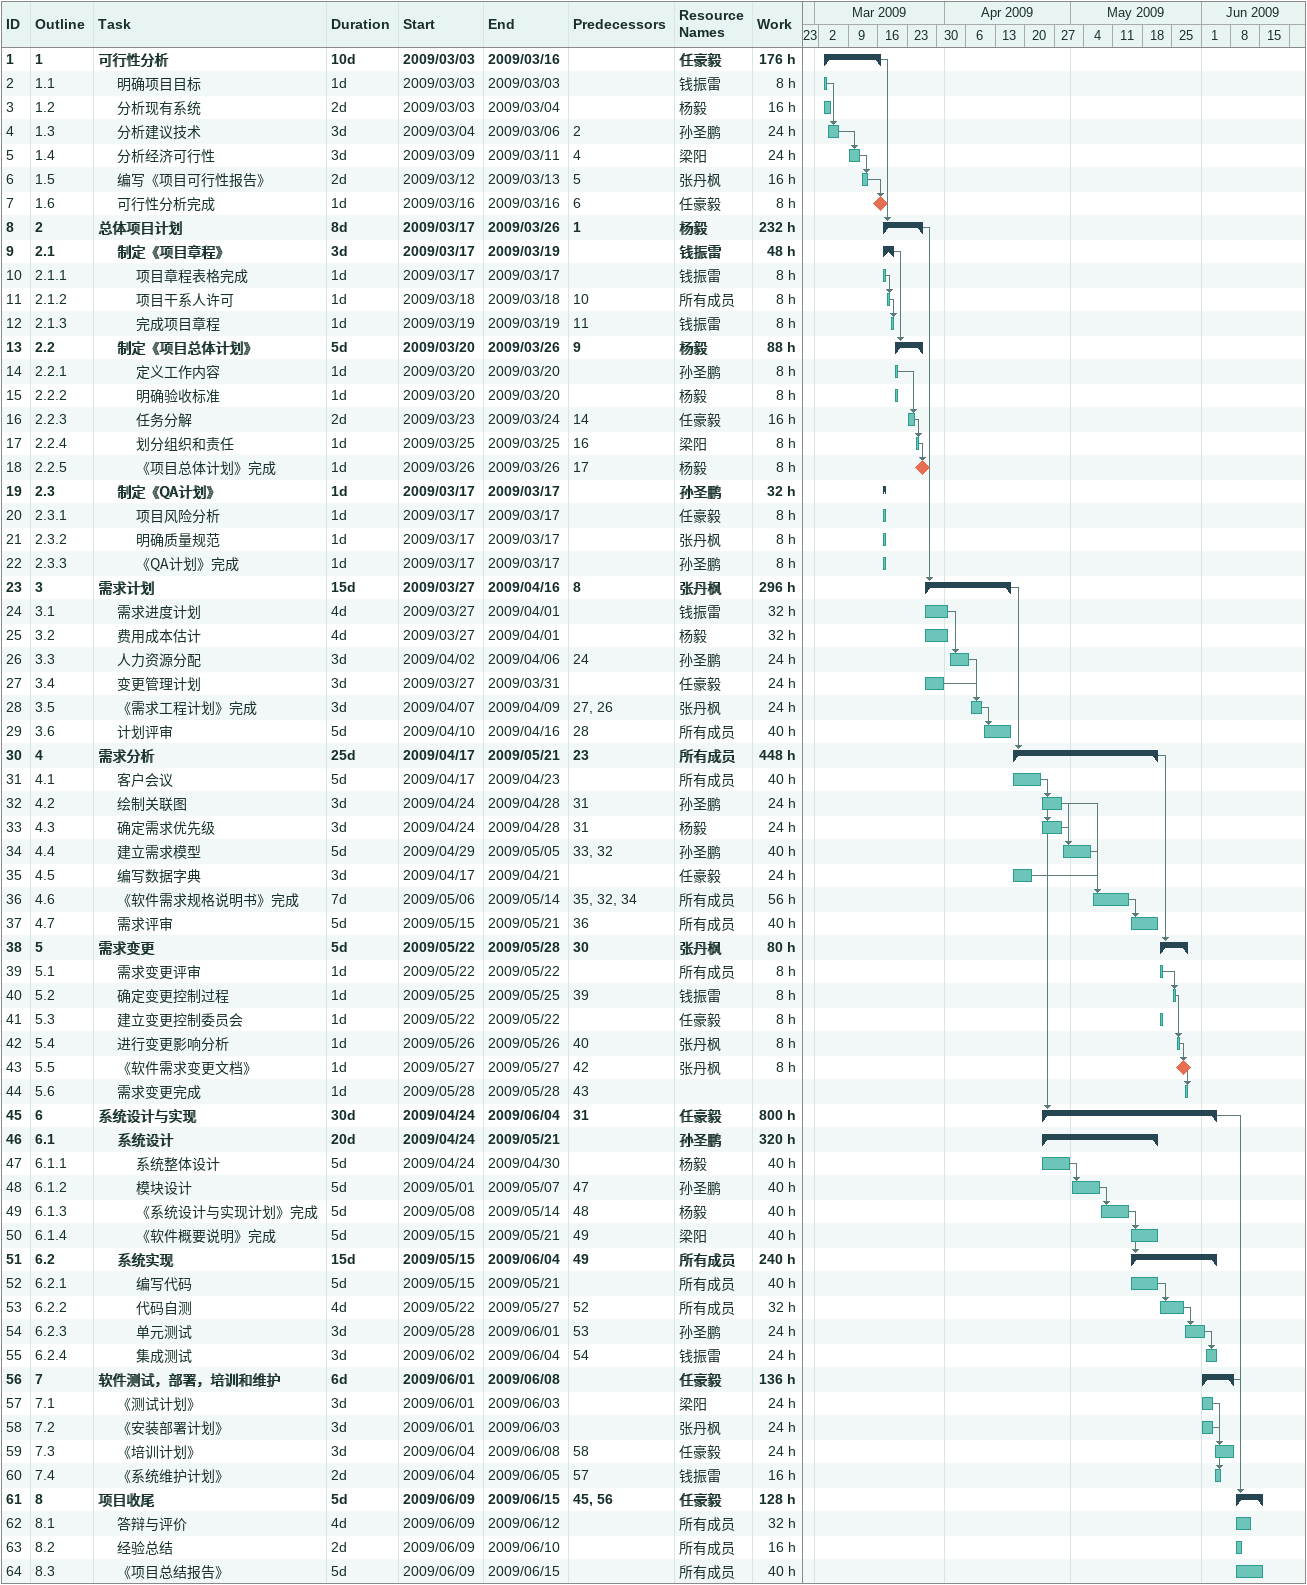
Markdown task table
| ID | WBS | Task | Duration | Start | Finish | Predecessors | Resources | Work (h) |
|---|---|---|---|---|---|---|---|---|
| 1 | 1 | **可行性分析** | 10d | 2009-03-03 | 2009-03-16 |  | 任豪毅 | 176 |
| 2 | 1.1 | 明确项目目标 | 1d | 2009-03-03 | 2009-03-03 |  | 钱振雷 | 8 |
| 3 | 1.2 | 分析现有系统 | 2d | 2009-03-03 | 2009-03-04 |  | 杨毅 | 16 |
| 4 | 1.3 | 分析建议技术 | 3d | 2009-03-04 | 2009-03-06 | 2 | 孙圣鹏 | 24 |
| 5 | 1.4 | 分析经济可行性 | 3d | 2009-03-09 | 2009-03-11 | 4 | 梁阳 | 24 |
| 6 | 1.5 | 编写《项目可行性报告》 | 2d | 2009-03-12 | 2009-03-13 | 5 | 张丹枫 | 16 |
| 7 | 1.6 | 可行性分析完成 | 1d | 2009-03-16 | 2009-03-16 | 6 | 任豪毅 | 8 |
| 8 | 2 | **总体项目计划** | 8d | 2009-03-17 | 2009-03-26 | 1 | 杨毅 | 232 |
| 9 | 2.1 | **制定《项目章程》** | 3d | 2009-03-17 | 2009-03-19 |  | 钱振雷 | 48 |
| 10 | 2.1.1 | 项目章程表格完成 | 1d | 2009-03-17 | 2009-03-17 |  | 钱振雷 | 8 |
| 11 | 2.1.2 | 项目干系人许可 | 1d | 2009-03-18 | 2009-03-18 | 10 | 所有成员 | 8 |
| 12 | 2.1.3 | 完成项目章程 | 1d | 2009-03-19 | 2009-03-19 | 11 | 钱振雷 | 8 |
| 13 | 2.2 | **制定《项目总体计划》** | 5d | 2009-03-20 | 2009-03-26 | 9 | 杨毅 | 88 |
| 14 | 2.2.1 | 定义工作内容 | 1d | 2009-03-20 | 2009-03-20 |  | 孙圣鹏 | 8 |
| 15 | 2.2.2 | 明确验收标准 | 1d | 2009-03-20 | 2009-03-20 |  | 杨毅 | 8 |
| 16 | 2.2.3 | 任务分解 | 2d | 2009-03-23 | 2009-03-24 | 14 | 任豪毅 | 16 |
| 17 | 2.2.4 | 划分组织和责任 | 1d | 2009-03-25 | 2009-03-25 | 16 | 梁阳 | 8 |
| 18 | 2.2.5 | 《项目总体计划》完成 | 1d | 2009-03-26 | 2009-03-26 | 17 | 杨毅 | 8 |
| 19 | 2.3 | **制定《QA计划》** | 1d | 2009-03-17 | 2009-03-17 |  | 孙圣鹏 | 32 |
| 20 | 2.3.1 | 项目风险分析 | 1d | 2009-03-17 | 2009-03-17 |  | 任豪毅 | 8 |
| 21 | 2.3.2 | 明确质量规范 | 1d | 2009-03-17 | 2009-03-17 |  | 张丹枫 | 8 |
| 22 | 2.3.3 | 《QA计划》完成 | 1d | 2009-03-17 | 2009-03-17 |  | 孙圣鹏 | 8 |
| 23 | 3 | **需求计划** | 15d | 2009-03-27 | 2009-04-16 | 8 | 张丹枫 | 296 |
| 24 | 3.1 | 需求进度计划 | 4d | 2009-03-27 | 2009-04-01 |  | 钱振雷 | 32 |
| 25 | 3.2 | 费用成本估计 | 4d | 2009-03-27 | 2009-04-01 |  | 杨毅 | 32 |
| 26 | 3.3 | 人力资源分配 | 3d | 2009-04-02 | 2009-04-06 | 24 | 孙圣鹏 | 24 |
| 27 | 3.4 | 变更管理计划 | 3d | 2009-03-27 | 2009-03-31 |  | 任豪毅 | 24 |
| 28 | 3.5 | 《需求工程计划》完成 | 3d | 2009-04-07 | 2009-04-09 | 27, 26 | 张丹枫 | 24 |
| 29 | 3.6 | 计划评审 | 5d | 2009-04-10 | 2009-04-16 | 28 | 所有成员 | 40 |
| 30 | 4 | **需求分析** | 25d | 2009-04-17 | 2009-05-21 | 23 | 所有成员 | 448 |
| 31 | 4.1 | 客户会议 | 5d | 2009-04-17 | 2009-04-23 |  | 所有成员 | 40 |
| 32 | 4.2 | 绘制关联图 | 3d | 2009-04-24 | 2009-04-28 | 31 | 孙圣鹏 | 24 |
| 33 | 4.3 | 确定需求优先级 | 3d | 2009-04-24 | 2009-04-28 | 31 | 杨毅 | 24 |
| 34 | 4.4 | 建立需求模型 | 5d | 2009-04-29 | 2009-05-05 | 33, 32 | 孙圣鹏 | 40 |
| 35 | 4.5 | 编写数据字典 | 3d | 2009-04-17 | 2009-04-21 |  | 任豪毅 | 24 |
| 36 | 4.6 | 《软件需求规格说明书》完成 | 7d | 2009-05-06 | 2009-05-14 | 35, 32, 34 | 所有成员 | 56 |
| 37 | 4.7 | 需求评审 | 5d | 2009-05-15 | 2009-05-21 | 36 | 所有成员 | 40 |
| 38 | 5 | **需求变更** | 5d | 2009-05-22 | 2009-05-28 | 30 | 张丹枫 | 80 |
| 39 | 5.1 | 需求变更评审 | 1d | 2009-05-22 | 2009-05-22 |  | 所有成员 | 8 |
| 40 | 5.2 | 确定变更控制过程 | 1d | 2009-05-25 | 2009-05-25 | 39 | 钱振雷 | 8 |
| 41 | 5.3 | 建立变更控制委员会 | 1d | 2009-05-22 | 2009-05-22 |  | 任豪毅 | 8 |
| 42 | 5.4 | 进行变更影响分析 | 1d | 2009-05-26 | 2009-05-26 | 40 | 张丹枫 | 8 |
| 43 | 5.5 | 《软件需求变更文档》 | 1d | 2009-05-27 | 2009-05-27 | 42 | 张丹枫 | 8 |
| 44 | 5.6 | 需求变更完成 | 1d | 2009-05-28 | 2009-05-28 | 43 |  |  |
| 45 | 6 | **系统设计与实现** | 30d | 2009-04-24 | 2009-06-04 | 31 | 任豪毅 | 800 |
| 46 | 6.1 | **系统设计** | 20d | 2009-04-24 | 2009-05-21 |  | 孙圣鹏 | 320 |
| 47 | 6.1.1 | 系统整体设计 | 5d | 2009-04-24 | 2009-04-30 |  | 杨毅 | 40 |
| 48 | 6.1.2 | 模块设计 | 5d | 2009-05-01 | 2009-05-07 | 47 | 孙圣鹏 | 40 |
| 49 | 6.1.3 | 《系统设计与实现计划》完成 | 5d | 2009-05-08 | 2009-05-14 | 48 | 杨毅 | 40 |
| 50 | 6.1.4 | 《软件概要说明》完成 | 5d | 2009-05-15 | 2009-05-21 | 49 | 梁阳 | 40 |
| 51 | 6.2 | **系统实现** | 15d | 2009-05-15 | 2009-06-04 | 49 | 所有成员 | 240 |
| 52 | 6.2.1 | 编写代码 | 5d | 2009-05-15 | 2009-05-21 |  | 所有成员 | 40 |
| 53 | 6.2.2 | 代码自测 | 4d | 2009-05-22 | 2009-05-27 | 52 | 所有成员 | 32 |
| 54 | 6.2.3 | 单元测试 | 3d | 2009-05-28 | 2009-06-01 | 53 | 孙圣鹏 | 24 |
| 55 | 6.2.4 | 集成测试 | 3d | 2009-06-02 | 2009-06-04 | 54 | 钱振雷 | 24 |
| 56 | 7 | **软件测试，部署，培训和维护** | 6d | 2009-06-01 | 2009-06-08 |  | 任豪毅 | 136 |
| 57 | 7.1 | 《测试计划》 | 3d | 2009-06-01 | 2009-06-03 |  | 梁阳 | 24 |
| 58 | 7.2 | 《安装部署计划》 | 3d | 2009-06-01 | 2009-06-03 |  | 张丹枫 | 24 |
| 59 | 7.3 | 《培训计划》 | 3d | 2009-06-04 | 2009-06-08 | 58 | 任豪毅 | 24 |
| 60 | 7.4 | 《系统维护计划》 | 2d | 2009-06-04 | 2009-06-05 | 57 | 钱振雷 | 16 |
| 61 | 8 | **项目收尾** | 5d | 2009-06-09 | 2009-06-15 | 45, 56 | 任豪毅 | 128 |
| 62 | 8.1 | 答辩与评价 | 4d | 2009-06-09 | 2009-06-12 |  | 所有成员 | 32 |
| 63 | 8.2 | 经验总结 | 2d | 2009-06-09 | 2009-06-10 |  | 所有成员 | 16 |
| 64 | 8.3 | 《项目总结报告》 | 5d | 2009-06-09 | 2009-06-15 |  | 所有成员 | 40 |
